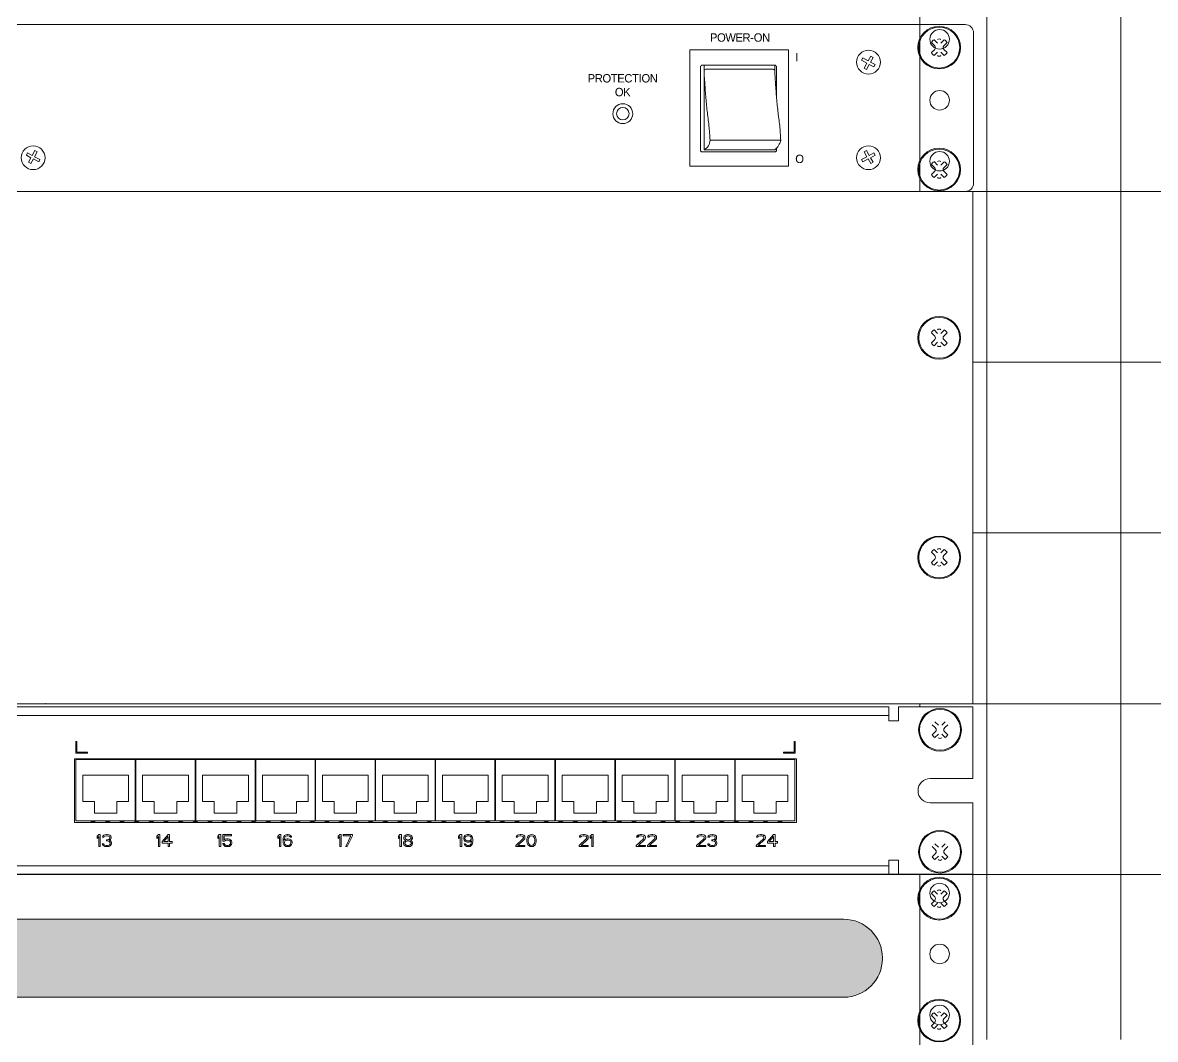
# Model space of a CAD drawing. Header units: millimetres. Extents: x -71336 to -33468, y -26189 to 22712.
# Drawn here: x -34303.7 to -34008.9, y -22745.9 to -22481.2 of the extents above; entities that cross this region are included whole.
import ezdxf

# ---------------------------------------------------------------- set-up
doc = ezdxf.new("R2010")
doc.units = ezdxf.units.MM
doc.set_wipeout_variables(frame=1)
doc.layers.add('SC - Equipment', color=7, linetype='Continuous', lineweight=13)
doc.layers.add('SC - Rack Layout - U-guides and centreline', color=5, linetype='Continuous', lineweight=13, plot=False)
doc.styles.add('ARIAL', font='arial.ttf')
doc.styles.get("Standard").update_dxf_attribs({"font": 'arial.ttf', "height": 35})

# ---------------------------------------------------------------- blocks, each defined once
blk = doc.blocks.new('*U256')
at = {"layer": 'SC - Rack Layout - U-guides and centreline', "ltscale": 5}
blk.add_lwpolyline([(-300, 0), (300, 0)], dxfattribs=at)
blk = doc.blocks.new('*U257')
at = {"layer": 'SC - Rack Layout - U-guides and centreline', "color": 0, "linetype": 'ByBlock', "lineweight": -2, "transparency": 16777216}
for p in [(0, 977.9), (0, 933.45), (0, 889), (0, 844.55), (0, 800.1)]:
    blk.add_blockref('*U256', p, dxfattribs=at)
blk = doc.blocks.new('*U270')
at = {"layer": 'SC - Equipment'}
for p, q in [((227.076, 1030.224), (227.076, 1074.674)), ((244.4623, 1030.224), (244.4623, 1074.674)), ((279.3873, 1074.674), (279.3873, 1030.224)), ((227.076, 985.774), (227.076, 1030.224)), ((244.4623, 985.774), (244.4623, 1030.224)), ((279.3873, 1030.224), (279.3873, 985.774)), ((227.076, 941.324), (227.076, 985.774)), ((244.4623, 941.324), (244.4623, 985.774)), ((279.3873, 985.774), (279.3873, 941.324)), ((227.076, 896.874), (227.076, 941.324)), ((244.4623, 896.874), (244.4623, 941.324)), ((279.3873, 941.324), (279.3873, 896.874)), ((227.076, 852.424), (227.076, 896.874)), ((244.4623, 852.424), (244.4623, 896.874)), ((279.3873, 896.874), (279.3873, 852.424)), ((227.076, 807.974), (227.076, 852.424)), ((244.4623, 807.974), (244.4623, 852.424)), ((279.3873, 852.424), (279.3873, 807.974)), ((227.076, 763.524), (227.076, 807.974))]:
    blk.add_line(p, q, dxfattribs=at)
for centre in [(232.21315, 1068.324), (232.21315, 1052.449), (232.21315, 1036.574), (232.21315, 1023.874), (232.21315, 1007.999), (232.21315, 992.124), (232.21315, 979.424), (232.21315, 963.549), (232.21315, 947.674), (232.21315, 934.974), (232.21315, 919.099), (232.21315, 903.224), (232.21315, 890.524), (232.21315, 874.649), (232.21315, 858.774), (232.21315, 846.074), (232.21315, 830.199), (232.21315, 814.324)]:
    blk.add_circle(centre, 2.54, dxfattribs=at)
at = {"ltscale": 5, "style": 'ARIAL', "flags": 1}
blk.add_attdef('UNITS', (470.5, 46), '', height=9.73997, dxfattribs=at)
blk = doc.blocks.new('1U SCREWS - RACK LAYOUT')
at = {"layer": 'SC - Equipment'}
for p, q in [((231.39, 38.56), (230.53, 39.42)), ((232.13, 39.27), (231.24, 40.16)), ((233.88, 40.13), (233.02, 39.27)), ((234.62, 39.42), (233.73, 38.56)), ((231.39, 37.64), (230.53, 36.78)), ((232.13, 36.93), (231.24, 36.04)), ((233.88, 36.07), (233.02, 36.93)), ((234.62, 36.78), (233.73, 37.64)), ((231.39, 6.81), (230.53, 7.67)), ((232.13, 7.52), (231.24, 8.41)), ((233.88, 8.38), (233.02, 7.52)), ((234.62, 7.67), (233.73, 6.81)), ((231.39, 5.89), (230.53, 5.03)), ((232.13, 5.18), (231.24, 4.29)), ((233.88, 4.32), (233.02, 5.18)), ((234.62, 5.03), (233.73, 5.89))]:
    blk.add_line(p, q, dxfattribs=at)
for centre, major_axis, start_param, end_param in [((232.56, 38.1), (5.56, 0), 0, 6.283185), ((232.56, 38.1), (5.33, 0), 0, 6.283185), ((232.56, 38.1), (2.44, 0), 2.143456, 2.563819), ((230.96, 38.1), (0.635, 0), 5.497788, 7.068584), ((232.56, 39.73), (0.635, 0), 0.785399, 2.356195), ((234.19, 38.1), (0.635, 0), 2.356195, 3.926991), ((232.56, 38.1), (2.44, 0), 0.57266, 0.993023), ((232.56, 38.1), (2.44, 0), 3.719366, 4.139729), ((232.56, 36.47), (0.635, 0), 3.926991, 5.497787), ((232.56, 38.1), (2.44, 0), 5.290163, 5.710525), ((232.56, 6.35), (5.56, 0), 0, 6.283185), ((232.56, 6.35), (5.33, 0), 0, 6.283185), ((232.56, 6.35), (2.44, 0), 2.143456, 2.563819), ((230.96, 6.35), (0.635, 0), 5.497788, 7.068584), ((232.56, 7.98), (0.635, 0), 0.785399, 2.356195), ((234.19, 6.35), (0.635, 0), 2.356195, 3.926991), ((232.56, 6.35), (2.44, 0), 0.57266, 0.993023), ((232.56, 6.35), (2.44, 0), 3.719366, 4.139729), ((232.56, 4.72), (0.635, 0), 3.926991, 5.497787), ((232.56, 6.35), (2.44, 0), 5.290163, 5.710525)]:
    blk.add_ellipse(centre, major_axis=major_axis, ratio=1, start_param=start_param, end_param=end_param, dxfattribs=at)
at = {"layer": 'SC - Equipment', "ltscale": 5}
blk.add_point((0, 0), dxfattribs=at)
blk = doc.blocks.new('Furman M10XE - RACK LAYOUT')
at = {"layer": 'SC - Equipment'}
for points in [[(-239.33, 43.46), (239.33, 43.46)], [(241.5, 41.28), (241.5, 2.17)], [(171.37, 32.88), (171.37, 32.41), (171.37, 31.83), (171.37, 31.45), (171.39, 30.97), (171.4, 30.49), (171.43, 30.01), (171.45, 29.53), (171.48, 29.06), (171.52, 28.58), (171.55, 28.1), (171.59, 27.62), (171.61, 27.31), (171.66, 26.67), (171.69, 26.19), (171.73, 25.71), (171.77, 25.23), (171.8, 24.76), (171.84, 24.32), (171.89, 23.8), (171.93, 23.33), (171.98, 22.85), (172.02, 22.37), (172.07, 21.9), (172.12, 21.42), (172.18, 20.94), (172.23, 20.47), (172.27, 20.16), (172.35, 19.52), (172.41, 19.04), (172.47, 18.57), (172.53, 18.09), (172.59, 17.62), (172.64, 17.14), (172.7, 16.54), (172.73, 16.19), (172.77, 15.71), (172.8, 15.23), (172.83, 14.76), (172.86, 14.28), (172.89, 13.8), (172.91, 13.32)], [(189.77, 32.88), (189.77, 32.41), (189.77, 31.83), (189.78, 31.45), (189.79, 30.97), (189.81, 30.49), (189.83, 30.01), (189.86, 29.53), (189.89, 29.06), (189.92, 28.58), (189.96, 28.1), (189.99, 27.62), (190.02, 27.31), (190.06, 26.67), (190.1, 26.19), (190.14, 25.71), (190.17, 25.23), (190.21, 24.76), (190.25, 24.32), (190.29, 23.8), (190.34, 23.33), (190.38, 22.85), (190.43, 22.37), (190.48, 21.9), (190.53, 21.42), (190.58, 20.94), (190.64, 20.47), (190.68, 20.16), (190.76, 19.52), (190.82, 19.04), (190.88, 18.57), (190.94, 18.09), (191, 17.62), (191.05, 17.14), (191.11, 16.54), (191.14, 16.19), (191.18, 15.71), (191.21, 15.23), (191.24, 14.76), (191.27, 14.28), (191.29, 13.8), (191.32, 13.32)], [(239.33, 0), (-239.33, 0)]]:
    blk.add_lwpolyline(points, dxfattribs=at)
at = {"layer": 'SC - Equipment', "flags": 128}
for points in [[(241.5, 41.28, 0.414214), (239.33, 43.46)], [(170.91, 32.88, 0.414214), (170.44, 32.41)], [(190.22, 32.41, 0.414214), (189.75, 32.88)], [(171.85, 31.83, 0.414214), (171.38, 31.36)], [(189.78, 31.36, 0.414214), (189.31, 31.83)], [(171.37, 10.88, 0.29654), (172.91, 13.32)], [(189.77, 10.88, 0.172818), (191.32, 13.32)], [(170.44, 10.78, 0.414214), (170.91, 10.31)], [(189.75, 10.31, 0.414214), (190.22, 10.78)], [(239.33, 0, 0.414214), (241.5, 2.17)]]:
    blk.add_lwpolyline(points, format="xyb", dxfattribs=at)
for points in [[(167.64, 6.61), (167.64, 36.84)], [(167.64, 36.84), (193.35, 36.84)], [(193.35, 36.84), (193.35, 6.61)], [(189.75, 32.88), (170.91, 32.88)], [(171.37, 10.88), (171.37, 32.88)], [(212.37, 34.15), (212.69, 34.76)], [(213.75, 33.4), (212.37, 34.15)], [(212.69, 34.76), (214.08, 34.01)], [(213.05, 32.11), (213.75, 33.4)], [(214.36, 33.07), (213.66, 31.78)], [(214.08, 34.01), (214.73, 35.2)], [(215.57, 32.42), (214.36, 33.07)], [(215.33, 34.87), (214.71, 33.67)], [(214.71, 33.67), (215.9, 33.02)], [(214.73, 35.2), (215.33, 34.87)], [(215.9, 33.02), (215.57, 32.42)], [(170.44, 32.41), (170.44, 10.78)], [(171.85, 31.83), (189.31, 31.83)], [(190.22, 24.64), (190.22, 32.41)], [(213.66, 31.78), (213.05, 32.11)], [(191.32, 13.32), (172.91, 13.32)], [(-5.01, 9.44), (-4.68, 10.05)], [(-3.82, 8.79), (-5.01, 9.44)], [(-4.68, 10.05), (-3.47, 9.39)], [(-3.47, 9.39), (-2.77, 10.69)], [(-2.16, 10.36), (-2.86, 9.06)], [(-2.86, 9.06), (-1.47, 8.31)], [(-2.77, 10.69), (-2.16, 10.36)], [(170.91, 10.31), (189.75, 10.31)], [(171.37, 10.88), (189.77, 10.88)], [(190.22, 10.78), (190.22, 11.29)], [(213.75, 9.06), (212.37, 8.31)], [(213.66, 10.69), (213.05, 10.36)], [(213.05, 10.36), (213.75, 9.06)], [(214.36, 9.39), (213.66, 10.69)], [(215.57, 10.05), (214.36, 9.39)], [(214.71, 8.79), (215.9, 9.44)], [(215.9, 9.44), (215.57, 10.05)], [(-4.44, 7.6), (-3.82, 8.79)], [(-3.83, 7.27), (-4.44, 7.6)], [(-3.19, 8.46), (-3.83, 7.27)], [(-1.8, 7.7), (-3.19, 8.46)], [(-1.47, 8.31), (-1.8, 7.7)], [(193.35, 6.61), (167.64, 6.61)], [(212.37, 8.31), (212.69, 7.7)], [(212.69, 7.7), (214.08, 8.46)], [(214.08, 8.46), (214.73, 7.27)], [(215.33, 7.6), (214.71, 8.79)], [(214.73, 7.27), (215.33, 7.6)]]:
    blk.add_lwpolyline(points, dxfattribs=at)
at = {"layer": 'SC - Equipment'}
for centre, radius in [((214.15, 33.67), 3.1), ((150.21, 20.25), 2.59), ((150.21, 20.25), 1.62), ((-3.26, 8.79), 3.1), ((214.15, 8.79), 3.1)]:
    blk.add_circle(centre, radius, dxfattribs=at)
blk.add_blockref('1U SCREWS - RACK LAYOUT', (0, -0.64), dxfattribs=at)
at = {"ltscale": 5, "style": 'ARIAL', "flags": 1}
for tag, p in [('WEIGHT', (272.65, 33.74)), ('WATTS', (272.65, 18.09)), ('BTU', (272.65, 2.44))]:
    blk.add_attdef(tag, p, '', height=9.74, dxfattribs=at)
at = {"layer": 'SC - Equipment', "char_height": 2.1816}
for s, insert, width, attachment_point in [('\\pxqc;{\\fVrinda|b0|i0|c0|p2;\\T0.95;POWER-ON}', (174.5, 41.17), 12.3489, 1), ('{\\fVrinda|b0|i0|c0|p2;\\T0.95;I}', (195.1, 36.09), 32.1113, 1), ('{\\fVrinda|b0|i0|c0|p2;\\T0.95;PROTECTION}', (150.15, 30.56), 12.5122, 2), ('{\\fVrinda|b0|i0|c0|p2;\\T0.95;OK}', (150.15, 26.97), 12.5122, 2), ('{\\fVrinda|b0|i0|c0|p2;\\T0.95;O}', (195.1, 7.37), 32.1113, 7)]:
    blk.add_mtext(s, dxfattribs=dict(at, insert=insert, width=width, attachment_point=attachment_point))
blk = doc.blocks.new('3U BLANK')
blk.add_wipeout([(-241.3, 133.35), (241.3, 133.35), (241.3, 0), (-241.3, 0)])
at = {"lineweight": 0}
for p, q in [((232.13, 96.42), (231.24, 97.31)), ((233.88, 97.28), (233.02, 96.42)), ((231.39, 95.71), (230.53, 96.57)), ((231.39, 94.79), (230.53, 93.93)), ((234.62, 96.57), (233.73, 95.71)), ((234.62, 93.93), (233.73, 94.79)), ((232.13, 94.08), (231.24, 93.19)), ((233.88, 93.22), (233.02, 94.08)), ((231.39, 38.56), (230.53, 39.42)), ((232.13, 39.27), (231.24, 40.16)), ((233.88, 40.13), (233.02, 39.27)), ((234.62, 39.42), (233.73, 38.56)), ((231.39, 37.64), (230.53, 36.78)), ((232.13, 36.93), (231.24, 36.04)), ((233.88, 36.07), (233.02, 36.93)), ((234.62, 36.78), (233.73, 37.64))]:
    blk.add_line(p, q, dxfattribs=at)
blk.add_polyline3d([(-241.3, 0, 0), (-241.3, 133.35, 0), (241.3, 133.35, 0), (241.3, 0, 0), (-241.3, 0, 0), (-241.3, 0, 0)], close=True, dxfattribs=at)
for centre, major_axis, start_param, end_param in [((232.56, 95.25), (5.56, 0), 0, 6.283185), ((232.56, 95.25), (5.33, 0), 0, 6.283185), ((232.56, 95.25), (2.44, 0), 2.143456, 2.563819), ((232.56, 96.88), (0.635, 0), 0.785399, 2.356195), ((232.56, 95.25), (2.44, 0), 0.57266, 0.993023), ((230.96, 95.25), (0.635, 0), 5.497788, 7.068584), ((234.19, 95.25), (0.635, 0), 2.356195, 3.926991), ((232.56, 95.25), (2.44, 0), 3.719366, 4.139729), ((232.56, 93.62), (0.635, 0), 3.926991, 5.497787), ((232.56, 95.25), (2.44, 0), 5.290163, 5.710525), ((232.56, 38.1), (5.56, 0), 0, 6.283185), ((232.56, 38.1), (5.33, 0), 0, 6.283185), ((232.56, 38.1), (2.44, 0), 2.143456, 2.563819), ((230.96, 38.1), (0.635, 0), 5.497788, 7.068584), ((232.56, 39.73), (0.635, 0), 0.785399, 2.356195), ((234.19, 38.1), (0.635, 0), 2.356195, 3.926991), ((232.56, 38.1), (2.44, 0), 0.57266, 0.993023), ((232.56, 38.1), (2.44, 0), 3.719366, 4.139729), ((232.56, 36.47), (0.635, 0), 3.926991, 5.497787), ((232.56, 38.1), (2.44, 0), 5.290163, 5.710525)]:
    blk.add_ellipse(centre, major_axis=major_axis, ratio=1, start_param=start_param, end_param=end_param, dxfattribs=at)
at = {"ltscale": 5}
blk.add_point((0, 0), dxfattribs=at)
blk = doc.blocks.new('*U283')
at = {"layer": 'SC - Equipment', "color": 0, "linetype": 'Continuous', "lineweight": 0}
blk.add_blockref('3U BLANK', (0, -133.35), dxfattribs=at)
blk = doc.blocks.new('A$C7AF64265')
at = {"lineweight": 0}
for p, q in [((-1.17, 0.46), (-2.03, 1.32)), ((-0.43, 1.17), (-1.32, 2.05)), ((1.32, 2.03), (0.46, 1.17)), ((2.05, 1.32), (1.17, 0.46)), ((-1.17, -0.46), (-2.03, -1.32)), ((-0.43, -1.17), (-1.32, -2.05)), ((1.32, -2.03), (0.46, -1.17)), ((2.05, -1.32), (1.17, -0.46))]:
    blk.add_line(p, q, dxfattribs=at)
for centre, major_axis, start_param, end_param in [((0, 0), (3.93, 3.93), 5.497787, 11.780972), ((0, 0), (3.76, 3.76), 5.497787, 11.780972), ((-1.6, 0), (-0.448, 0.448), 3.141593, 4.71239), ((1.62, 0), (0.448, 0.448), 1.570797, 3.141593), ((0, 0), (-1.72, 1.72), 1.363172, 1.783535), ((0, -1.62), (0.448, 0.448), 3.141593, 4.712389), ((0, 0), (1.72, 1.72), 4.504765, 4.925127)]:
    blk.add_ellipse(centre, major_axis=major_axis, ratio=1, start_param=start_param, end_param=end_param, dxfattribs=at)
blk = doc.blocks.new('PATCH PANEL - RJ45 24')
at = {"layer": 'SC - Equipment'}
for p, q in [((-219.44, 43.63), (219.44, 43.63)), ((-219.44, 41.35), (219.44, 41.35)), ((219.44, 43.63), (219.44, 39.96)), ((7.86, 34.63), (7.86, 31.58)), ((8.12, 34.63), (7.86, 34.63)), ((8.12, 31.84), (8.12, 34.63)), ((194.83, 34.63), (195.08, 34.63)), ((194.83, 31.84), (194.83, 34.63)), ((195.08, 34.63), (195.08, 31.58)), ((7.48, 30.06), (7.48, 13.57)), ((195.46, 30.06), (7.48, 30.06)), ((7.86, 31.58), (10.91, 31.58)), ((7.86, 13.95), (7.86, 30.06)), ((23.34, 29.93), (7.86, 29.93)), ((10.91, 31.84), (8.12, 31.84)), ((10.91, 31.58), (10.91, 31.84)), ((23.34, 30.06), (23.34, 13.95)), ((23.47, 13.95), (23.47, 30.06)), ((38.94, 29.93), (23.47, 29.93)), ((38.94, 30.06), (38.94, 13.95)), ((39.07, 13.95), (39.07, 30.06)), ((54.54, 29.93), (39.07, 29.93)), ((54.54, 30.06), (54.54, 13.95)), ((54.67, 13.95), (54.67, 30.06)), ((70.14, 29.93), (54.67, 29.93)), ((70.14, 30.06), (70.14, 13.95)), ((70.27, 13.95), (70.27, 30.06)), ((85.75, 29.93), (70.27, 29.93)), ((85.75, 30.06), (85.75, 13.95)), ((85.87, 13.95), (85.87, 30.06)), ((101.35, 29.93), (85.87, 29.93)), ((101.35, 30.06), (101.35, 13.95)), ((101.47, 13.95), (101.47, 30.06)), ((116.95, 29.93), (101.47, 29.93)), ((116.95, 30.06), (116.95, 13.95)), ((117.08, 13.95), (117.08, 30.06)), ((132.55, 29.93), (117.08, 29.93)), ((132.55, 30.06), (132.55, 13.95)), ((132.68, 13.95), (132.68, 30.06)), ((148.15, 29.93), (132.68, 29.93)), ((148.15, 30.06), (148.15, 13.95)), ((148.28, 13.95), (148.28, 30.06)), ((163.75, 29.93), (148.28, 29.93)), ((163.75, 30.06), (163.75, 13.95)), ((163.88, 13.95), (163.88, 30.06)), ((179.35, 29.93), (163.88, 29.93)), ((179.35, 30.06), (179.35, 13.95)), ((179.48, 13.95), (179.48, 30.06)), ((194.96, 29.93), (179.48, 29.93)), ((192.04, 31.84), (194.83, 31.84)), ((192.04, 31.58), (192.04, 31.84)), ((195.08, 31.58), (192.04, 31.58)), ((194.96, 30.06), (194.96, 13.95)), ((195.46, 13.57), (195.46, 30.06)), ((9.64, 25.88), (9.64, 19.03)), ((21.56, 25.88), (9.64, 25.88)), ((21.56, 19.03), (21.56, 25.88)), ((37.16, 25.88), (25.24, 25.88)), ((25.24, 25.88), (25.24, 19.03)), ((37.16, 19.03), (37.16, 25.88)), ((52.77, 25.88), (40.84, 25.88)), ((40.84, 25.88), (40.84, 19.03)), ((52.77, 19.03), (52.77, 25.88)), ((68.37, 25.88), (56.44, 25.88)), ((56.44, 25.88), (56.44, 19.03)), ((68.37, 19.03), (68.37, 25.88)), ((83.97, 25.88), (72.05, 25.88)), ((72.05, 25.88), (72.05, 19.03)), ((83.97, 19.03), (83.97, 25.88)), ((99.57, 25.88), (87.65, 25.88)), ((87.65, 25.88), (87.65, 19.03)), ((99.57, 19.03), (99.57, 25.88)), ((115.17, 25.88), (103.25, 25.88)), ((103.25, 25.88), (103.25, 19.03)), ((115.17, 19.03), (115.17, 25.88)), ((130.77, 25.88), (118.85, 25.88)), ((118.85, 25.88), (118.85, 19.03)), ((130.77, 19.03), (130.77, 25.88)), ((146.38, 25.88), (134.45, 25.88)), ((134.45, 25.88), (134.45, 19.03)), ((146.38, 19.03), (146.38, 25.88)), ((161.98, 25.88), (150.05, 25.88)), ((150.05, 25.88), (150.05, 19.03)), ((161.98, 19.03), (161.98, 25.88)), ((177.58, 25.88), (165.66, 25.88)), ((165.66, 25.88), (165.66, 19.03)), ((177.58, 19.03), (177.58, 25.88)), ((193.18, 25.88), (181.26, 25.88)), ((181.26, 25.88), (181.26, 19.03)), ((193.18, 19.03), (193.18, 25.88)), ((9.64, 19.03), (12.68, 19.03)), ((12.68, 19.03), (12.68, 15.98)), ((18.52, 19.03), (21.56, 19.03)), ((18.52, 15.98), (18.52, 19.03)), ((25.24, 19.03), (28.29, 19.03)), ((28.29, 19.03), (28.29, 15.98)), ((34.12, 19.03), (37.16, 19.03)), ((34.12, 15.98), (34.12, 19.03)), ((40.84, 19.03), (43.89, 19.03)), ((43.89, 19.03), (43.89, 15.98)), ((49.72, 19.03), (52.77, 19.03)), ((49.72, 15.98), (49.72, 19.03)), ((56.44, 19.03), (59.49, 19.03)), ((59.49, 19.03), (59.49, 15.98)), ((65.32, 19.03), (68.37, 19.03)), ((65.32, 15.98), (65.32, 19.03)), ((72.05, 19.03), (75.09, 19.03)), ((75.09, 19.03), (75.09, 15.98)), ((80.93, 19.03), (83.97, 19.03)), ((80.93, 15.98), (80.93, 19.03)), ((87.65, 19.03), (90.69, 19.03)), ((90.69, 19.03), (90.69, 15.98)), ((96.53, 19.03), (99.57, 19.03)), ((96.53, 15.98), (96.53, 19.03)), ((103.25, 19.03), (106.29, 19.03)), ((106.29, 19.03), (106.29, 15.98)), ((112.13, 19.03), (115.17, 19.03)), ((112.13, 15.98), (112.13, 19.03)), ((118.85, 19.03), (121.9, 19.03)), ((121.9, 19.03), (121.9, 15.98)), ((127.73, 19.03), (130.77, 19.03)), ((127.73, 15.98), (127.73, 19.03)), ((134.45, 19.03), (137.5, 19.03)), ((137.5, 19.03), (137.5, 15.98)), ((143.33, 19.03), (146.38, 19.03)), ((143.33, 15.98), (143.33, 19.03)), ((150.05, 19.03), (153.1, 19.03)), ((153.1, 19.03), (153.1, 15.98)), ((158.93, 19.03), (161.98, 19.03)), ((158.93, 15.98), (158.93, 19.03)), ((165.66, 19.03), (168.7, 19.03)), ((168.7, 19.03), (168.7, 15.98)), ((174.53, 19.03), (177.58, 19.03)), ((174.53, 15.98), (174.53, 19.03)), ((181.26, 19.03), (184.3, 19.03)), ((184.3, 19.03), (184.3, 15.98)), ((190.14, 19.03), (193.18, 19.03)), ((190.14, 15.98), (190.14, 19.03)), ((12.68, 15.98), (18.52, 15.98)), ((28.29, 15.98), (34.12, 15.98)), ((43.89, 15.98), (49.72, 15.98)), ((59.49, 15.98), (65.32, 15.98)), ((75.09, 15.98), (80.93, 15.98)), ((90.69, 15.98), (96.53, 15.98)), ((106.29, 15.98), (112.13, 15.98)), ((121.9, 15.98), (127.73, 15.98)), ((137.5, 15.98), (143.33, 15.98)), ((153.1, 15.98), (158.93, 15.98)), ((168.7, 15.98), (174.53, 15.98)), ((184.3, 15.98), (190.14, 15.98)), ((7.48, 13.57), (195.46, 13.57)), ((23.34, 13.95), (7.86, 13.95)), ((38.94, 13.95), (23.47, 13.95)), ((54.54, 13.95), (39.07, 13.95)), ((70.14, 13.95), (54.67, 13.95)), ((85.75, 13.95), (70.27, 13.95)), ((101.35, 13.95), (85.87, 13.95)), ((116.95, 13.95), (101.47, 13.95)), ((132.55, 13.95), (117.08, 13.95)), ((148.15, 13.95), (132.68, 13.95)), ((163.75, 13.95), (148.28, 13.95)), ((179.35, 13.95), (163.88, 13.95)), ((194.96, 13.95), (179.48, 13.95)), ((13.42, 9.94), (13.82, 10.41)), ((13.42, 9.4), (13.42, 9.94)), ((13.82, 9.87), (13.42, 9.4)), ((13.82, 10.41), (14.21, 10.41)), ((13.82, 7.24), (13.82, 9.87)), ((14.21, 10.41), (14.21, 7.24)), ((14.81, 9.67), (14.88, 9.94)), ((15.14, 9.67), (14.81, 9.67)), ((14.88, 9.94), (15.14, 10.21)), ((15.14, 10.21), (15.4, 10.35)), ((15.27, 9.87), (15.14, 9.67)), ((15.47, 10.01), (15.27, 9.87)), ((15.4, 10.35), (15.87, 10.41)), ((15.8, 10.08), (15.47, 10.01)), ((16.06, 10.08), (15.8, 10.08)), ((15.8, 9), (16.06, 9)), ((15.8, 8.73), (15.8, 9)), ((15.87, 10.41), (16, 10.41)), ((16, 10.41), (16.46, 10.35)), ((16.39, 10.01), (16.06, 10.08)), ((16.06, 9), (16.46, 9.13)), ((16.59, 9.87), (16.39, 10.01)), ((16.46, 10.35), (16.73, 10.21)), ((16.46, 9.13), (16.59, 9.27)), ((16.73, 9.67), (16.59, 9.87)), ((16.59, 9.27), (16.73, 9.54)), ((16.86, 9.06), (16.59, 8.86)), ((16.59, 8.86), (16.92, 8.73)), ((16.73, 10.21), (16.99, 9.94)), ((16.73, 9.54), (16.73, 9.67)), ((16.99, 9.27), (16.86, 9.06)), ((16.99, 9.94), (17.06, 9.67)), ((17.06, 9.54), (16.99, 9.27)), ((17.06, 9.67), (17.06, 9.54)), ((28.97, 9.94), (29.36, 10.41)), ((28.97, 9.4), (28.97, 9.94)), ((29.36, 9.87), (28.97, 9.4)), ((29.36, 10.41), (29.76, 10.41)), ((29.36, 7.24), (29.36, 9.87)), ((29.76, 10.41), (29.76, 7.24)), ((30.29, 8.59), (31.87, 10.41)), ((30.75, 8.59), (31.87, 9.87)), ((31.87, 10.41), (32.27, 10.41)), ((31.87, 9.87), (31.87, 8.59)), ((32.27, 10.41), (32.27, 8.59)), ((44.78, 9.94), (45.17, 10.41)), ((44.78, 9.4), (44.78, 9.94)), ((45.17, 9.87), (44.78, 9.4)), ((45.17, 10.41), (45.57, 10.41)), ((45.17, 7.24), (45.17, 9.87)), ((45.57, 10.41), (45.57, 7.24)), ((48.34, 10.41), (46.1, 10.41)), ((46.1, 10.41), (46.1, 8.66)), ((46.43, 10.08), (48.34, 10.08)), ((46.43, 9), (46.43, 10.08)), ((46.76, 9.2), (46.43, 9)), ((46.56, 8.66), (46.83, 8.86)), ((47.09, 9.27), (46.76, 9.2)), ((46.83, 8.86), (47.09, 8.93)), ((47.49, 9.27), (47.09, 9.27)), ((47.09, 8.93), (47.49, 8.93)), ((47.82, 9.2), (47.49, 9.27)), ((47.49, 8.93), (47.75, 8.86)), ((47.75, 8.86), (47.95, 8.73)), ((48.15, 9), (47.82, 9.2)), ((48.34, 8.73), (48.15, 9)), ((48.34, 10.08), (48.34, 10.41)), ((60.46, 9.94), (60.85, 10.41)), ((60.46, 9.4), (60.46, 9.94)), ((60.85, 9.87), (60.46, 9.4)), ((60.85, 10.41), (61.25, 10.41)), ((60.85, 7.24), (60.85, 9.87)), ((61.25, 10.41), (61.25, 7.24)), ((61.84, 9.54), (61.78, 9.06)), ((61.78, 9.06), (61.78, 8.59)), ((61.97, 9.87), (61.84, 9.54)), ((62.17, 10.14), (61.97, 9.87)), ((62.11, 9.06), (62.17, 9.47)), ((62.5, 9.2), (62.11, 8.93)), ((62.11, 8.93), (62.11, 9.06)), ((62.5, 10.35), (62.17, 10.14)), ((62.17, 9.47), (62.24, 9.67)), ((62.24, 9.67), (62.37, 9.87)), ((62.37, 9.87), (62.57, 10.01)), ((62.57, 8.86), (62.37, 8.73)), ((62.83, 10.41), (62.5, 10.35)), ((62.83, 9.27), (62.5, 9.2)), ((62.57, 10.01), (62.77, 10.08)), ((62.77, 8.93), (62.57, 8.86)), ((62.77, 10.08), (63.16, 10.08)), ((63.23, 8.93), (62.77, 8.93)), ((63.1, 10.41), (62.83, 10.41)), ((63.16, 9.27), (62.83, 9.27)), ((63.43, 10.35), (63.1, 10.41)), ((63.16, 10.08), (63.36, 10.01)), ((63.49, 9.2), (63.16, 9.27)), ((63.43, 8.86), (63.23, 8.93)), ((63.36, 10.01), (63.56, 9.87)), ((63.76, 10.14), (63.43, 10.35)), ((63.63, 8.73), (63.43, 8.86)), ((63.82, 9), (63.49, 9.2)), ((63.56, 9.87), (63.69, 9.67)), ((63.69, 9.67), (64.02, 9.67)), ((63.96, 9.87), (63.76, 10.14)), ((64.02, 8.79), (63.82, 9)), ((64.02, 9.67), (63.96, 9.87)), ((76.13, 9.94), (76.53, 10.41)), ((76.13, 9.4), (76.13, 9.94)), ((76.53, 9.87), (76.13, 9.4)), ((76.53, 10.41), (76.93, 10.41)), ((76.53, 7.24), (76.53, 9.87)), ((76.93, 10.41), (76.93, 7.24)), ((77.45, 10.41), (79.83, 10.41)), ((77.45, 10.08), (77.45, 10.41)), ((79.44, 10.08), (77.45, 10.08)), ((78.11, 7.24), (79.44, 10.08)), ((79.83, 10.08), (78.51, 7.24)), ((79.83, 10.41), (79.83, 10.08)), ((91.81, 9.94), (92.21, 10.41)), ((91.81, 9.4), (91.81, 9.94)), ((92.21, 9.87), (91.81, 9.4)), ((92.21, 10.41), (92.6, 10.41)), ((92.21, 7.24), (92.21, 9.87)), ((92.6, 10.41), (92.6, 7.24)), ((93.33, 9.94), (93.2, 9.6)), ((93.2, 9.6), (93.2, 9.4)), ((93.2, 9.4), (93.33, 9.13)), ((93.53, 10.14), (93.33, 9.94)), ((93.33, 9.13), (93.53, 8.93)), ((93.86, 10.35), (93.53, 10.14)), ((93.66, 9.81), (93.53, 9.6)), ((93.53, 9.6), (93.53, 9.47)), ((93.53, 9.47), (93.66, 9.27)), ((93.53, 8.93), (93.66, 8.86)), ((93.66, 8.86), (93.53, 8.79)), ((93.92, 10.01), (93.66, 9.81)), ((93.66, 9.27), (93.92, 9.06)), ((94.19, 10.41), (93.86, 10.35)), ((94.19, 10.08), (93.92, 10.01)), ((93.92, 9.06), (94.19, 9)), ((94.45, 10.41), (94.19, 10.41)), ((94.45, 10.08), (94.19, 10.08)), ((94.19, 9), (94.45, 9)), ((94.78, 10.35), (94.45, 10.41)), ((94.72, 10.01), (94.45, 10.08)), ((94.45, 9), (94.72, 9.06)), ((94.98, 9.81), (94.72, 10.01)), ((94.72, 9.06), (94.98, 9.27)), ((95.11, 10.14), (94.78, 10.35)), ((95.11, 9.6), (94.98, 9.81)), ((94.98, 9.27), (95.11, 9.47)), ((94.98, 8.86), (95.11, 8.93)), ((95.11, 8.79), (94.98, 8.86)), ((95.31, 9.94), (95.11, 10.14)), ((95.11, 9.47), (95.11, 9.6)), ((95.11, 8.93), (95.31, 9.13)), ((95.44, 9.6), (95.31, 9.94)), ((95.31, 9.13), (95.44, 9.4)), ((95.44, 9.4), (95.44, 9.6)), ((107.49, 9.94), (107.88, 10.41)), ((107.49, 9.4), (107.49, 9.94)), ((107.88, 9.87), (107.49, 9.4)), ((107.88, 10.41), (108.28, 10.41)), ((107.88, 7.24), (107.88, 9.87)), ((108.28, 10.41), (108.28, 7.24)), ((108.94, 9.87), (108.81, 9.54)), ((108.81, 9.54), (108.81, 9.27)), ((108.81, 9.27), (108.94, 8.93)), ((109.14, 10.14), (108.94, 9.87)), ((108.94, 8.93), (109.14, 8.66)), ((109.47, 10.35), (109.14, 10.14)), ((109.21, 9.67), (109.14, 9.47)), ((109.14, 9.47), (109.14, 9.33)), ((109.14, 9.33), (109.21, 9.13)), ((109.34, 9.87), (109.21, 9.67)), ((109.21, 9.13), (109.34, 8.93)), ((109.54, 10.01), (109.34, 9.87)), ((109.34, 8.93), (109.54, 8.79)), ((109.8, 10.41), (109.47, 10.35)), ((109.73, 10.08), (109.54, 10.01)), ((110.2, 10.08), (109.73, 10.08)), ((110.13, 10.41), (109.8, 10.41)), ((110.46, 10.35), (110.13, 10.41)), ((110.39, 10.01), (110.2, 10.08)), ((110.59, 9.87), (110.39, 10.01)), ((110.39, 8.79), (110.59, 8.93)), ((110.79, 10.14), (110.46, 10.35)), ((110.73, 9.67), (110.59, 9.87)), ((110.59, 8.93), (110.73, 9.13)), ((110.79, 9.47), (110.73, 9.67)), ((110.73, 9.13), (110.79, 9.33)), ((110.99, 9.87), (110.79, 10.14)), ((110.79, 9.33), (110.79, 9.47)), ((111.12, 9.54), (110.99, 9.87)), ((111.19, 9.06), (111.12, 9.54)), ((111.19, 8.59), (111.19, 9.06)), ((122.37, 7.58), (124.22, 9.27)), ((122.44, 9.67), (122.51, 9.94)), ((122.77, 9.67), (122.44, 9.67)), ((122.51, 9.94), (122.77, 10.21)), ((122.77, 10.21), (123.03, 10.35)), ((122.9, 9.87), (122.77, 9.67)), ((123.1, 10.01), (122.9, 9.87)), ((124.55, 9.06), (122.9, 7.58)), ((123.03, 10.35), (123.5, 10.41)), ((123.43, 10.08), (123.1, 10.01)), ((123.69, 10.08), (123.43, 10.08)), ((123.5, 10.41), (123.76, 10.41)), ((124.02, 10.01), (123.69, 10.08)), ((123.76, 10.41), (124.16, 10.35)), ((124.22, 9.87), (124.02, 10.01)), ((124.16, 10.35), (124.42, 10.21)), ((124.35, 9.67), (124.22, 9.87)), ((124.22, 9.27), (124.35, 9.54)), ((124.35, 9.54), (124.35, 9.67)), ((124.42, 10.21), (124.69, 9.94)), ((124.69, 9.27), (124.55, 9.06)), ((124.69, 9.94), (124.75, 9.67)), ((124.75, 9.54), (124.69, 9.27)), ((124.75, 9.67), (124.75, 9.54)), ((125.35, 9.47), (125.28, 9.13)), ((125.28, 9.13), (125.28, 8.52)), ((125.41, 9.67), (125.35, 9.47)), ((125.54, 9.94), (125.41, 9.67)), ((125.74, 10.14), (125.54, 9.94)), ((125.68, 9.47), (125.61, 9.06)), ((125.61, 9.06), (125.61, 8.59)), ((125.94, 9.87), (125.68, 9.47)), ((126.07, 10.35), (125.74, 10.14)), ((126.14, 10.01), (125.94, 9.87)), ((126.47, 10.41), (126.07, 10.35)), ((126.47, 10.08), (126.14, 10.01)), ((126.87, 10.35), (126.47, 10.41)), ((126.8, 10.01), (126.47, 10.08)), ((127, 9.87), (126.8, 10.01)), ((127.2, 10.14), (126.87, 10.35)), ((127.26, 9.47), (127, 9.87)), ((127.39, 9.94), (127.2, 10.14)), ((127.33, 9.06), (127.26, 9.47)), ((127.33, 8.59), (127.33, 9.06)), ((127.53, 9.67), (127.39, 9.94)), ((127.59, 9.47), (127.53, 9.67)), ((127.66, 9.13), (127.59, 9.47)), ((127.66, 8.52), (127.66, 9.13)), ((138.84, 7.58), (140.69, 9.27)), ((138.91, 9.67), (138.98, 9.94)), ((139.24, 9.67), (138.91, 9.67)), ((138.98, 9.94), (139.24, 10.21)), ((139.24, 10.21), (139.5, 10.35)), ((139.37, 9.87), (139.24, 9.67)), ((139.57, 10.01), (139.37, 9.87)), ((141.02, 9.06), (139.37, 7.58)), ((139.5, 10.35), (139.97, 10.41)), ((139.9, 10.08), (139.57, 10.01)), ((140.16, 10.08), (139.9, 10.08)), ((139.97, 10.41), (140.23, 10.41)), ((140.5, 10.01), (140.16, 10.08)), ((140.23, 10.41), (140.63, 10.35)), ((140.69, 9.87), (140.5, 10.01)), ((140.63, 10.35), (140.89, 10.21)), ((140.83, 9.67), (140.69, 9.87)), ((140.69, 9.27), (140.83, 9.54)), ((140.83, 9.54), (140.83, 9.67)), ((140.89, 10.21), (141.16, 9.94)), ((141.16, 9.27), (141.02, 9.06)), ((141.16, 9.94), (141.22, 9.67)), ((141.22, 9.54), (141.16, 9.27)), ((141.22, 9.67), (141.22, 9.54)), ((141.75, 9.94), (142.15, 10.41)), ((141.75, 9.4), (141.75, 9.94)), ((142.15, 9.87), (141.75, 9.4)), ((142.15, 10.41), (142.54, 10.41)), ((142.15, 7.24), (142.15, 9.87)), ((142.54, 10.41), (142.54, 7.24)), ((153.73, 7.58), (155.58, 9.27)), ((153.79, 9.67), (153.86, 9.94)), ((154.12, 9.67), (153.79, 9.67)), ((153.8, 9.69), (154.46, 10.36)), ((153.86, 9.94), (154.12, 10.21)), ((154.12, 10.21), (154.39, 10.35)), ((154.26, 9.87), (154.12, 9.67)), ((154.46, 10.01), (154.26, 9.87)), ((155.91, 9.06), (154.26, 7.58)), ((154.39, 10.35), (154.85, 10.41)), ((154.79, 10.08), (154.46, 10.01)), ((155.05, 10.08), (154.79, 10.08)), ((154.85, 10.41), (155.12, 10.41)), ((155.38, 10.01), (155.05, 10.08)), ((155.12, 10.41), (155.51, 10.35)), ((155.58, 9.87), (155.38, 10.01)), ((155.51, 10.35), (155.78, 10.21)), ((155.71, 9.67), (155.58, 9.87)), ((155.58, 9.27), (155.71, 9.54)), ((155.71, 9.54), (155.71, 9.67)), ((155.78, 10.21), (156.04, 9.94)), ((156.04, 9.27), (155.91, 9.06)), ((156.04, 9.94), (156.11, 9.67)), ((156.11, 9.54), (156.04, 9.27)), ((156.11, 9.67), (156.11, 9.54)), ((156.64, 7.58), (158.48, 9.27)), ((156.7, 9.67), (156.77, 9.94)), ((157.03, 9.67), (156.7, 9.67)), ((156.77, 9.94), (157.03, 10.21)), ((157.03, 10.21), (157.3, 10.35)), ((157.16, 9.87), (157.03, 9.67)), ((157.36, 10.01), (157.16, 9.87)), ((158.82, 9.06), (157.16, 7.58)), ((157.3, 10.35), (157.76, 10.41)), ((157.69, 10.08), (157.36, 10.01)), ((157.96, 10.08), (157.69, 10.08)), ((157.76, 10.41), (158.02, 10.41)), ((158.29, 10.01), (157.96, 10.08)), ((158.02, 10.41), (158.42, 10.35)), ((158.48, 9.87), (158.29, 10.01)), ((158.42, 10.35), (158.68, 10.21)), ((158.62, 9.67), (158.48, 9.87)), ((158.48, 9.27), (158.62, 9.54)), ((158.62, 9.54), (158.62, 9.67)), ((158.68, 10.21), (158.95, 9.94)), ((158.95, 9.27), (158.82, 9.06)), ((158.95, 9.94), (159.01, 9.67)), ((159.01, 9.54), (158.95, 9.27)), ((159.01, 9.67), (159.01, 9.54)), ((169.41, 7.58), (171.26, 9.27)), ((169.47, 9.67), (169.54, 9.94)), ((169.8, 9.67), (169.47, 9.67)), ((169.54, 9.94), (169.8, 10.21)), ((169.8, 10.21), (170.07, 10.35)), ((169.93, 9.87), (169.8, 9.67)), ((170.13, 10.01), (169.93, 9.87)), ((171.59, 9.06), (169.93, 7.58)), ((170.07, 10.35), (170.53, 10.41)), ((170.46, 10.08), (170.13, 10.01)), ((170.73, 10.08), (170.46, 10.08)), ((170.53, 10.41), (170.79, 10.41)), ((171.06, 10.01), (170.73, 10.08)), ((170.79, 10.41), (171.19, 10.35)), ((171.26, 9.87), (171.06, 10.01)), ((171.19, 10.35), (171.45, 10.21)), ((171.39, 9.67), (171.26, 9.87)), ((171.26, 9.27), (171.39, 9.54)), ((171.39, 9.54), (171.39, 9.67)), ((171.45, 10.21), (171.72, 9.94)), ((171.72, 9.27), (171.59, 9.06)), ((171.72, 9.94), (171.78, 9.67)), ((171.78, 9.54), (171.72, 9.27)), ((171.78, 9.67), (171.78, 9.54)), ((172.38, 9.67), (172.45, 9.94)), ((172.71, 9.67), (172.38, 9.67)), ((172.45, 9.94), (172.71, 10.21)), ((172.71, 10.21), (172.97, 10.35)), ((172.84, 9.87), (172.71, 9.67)), ((173.04, 10.01), (172.84, 9.87)), ((172.97, 10.35), (173.44, 10.41)), ((173.37, 10.08), (173.04, 10.01)), ((173.63, 10.08), (173.37, 10.08)), ((173.37, 9), (173.63, 9)), ((173.37, 8.73), (173.37, 9)), ((173.44, 10.41), (173.57, 10.41)), ((173.57, 10.41), (174.03, 10.35)), ((173.96, 10.01), (173.63, 10.08)), ((173.63, 9), (174.03, 9.13)), ((174.16, 9.87), (173.96, 10.01)), ((174.03, 10.35), (174.29, 10.21)), ((174.03, 9.13), (174.16, 9.27)), ((174.29, 9.67), (174.16, 9.87)), ((174.16, 9.27), (174.29, 9.54)), ((174.43, 9.06), (174.16, 8.86)), ((174.16, 8.86), (174.49, 8.73)), ((174.29, 10.21), (174.56, 9.94)), ((174.29, 9.54), (174.29, 9.67)), ((174.56, 9.27), (174.43, 9.06)), ((174.56, 9.94), (174.63, 9.67)), ((174.63, 9.54), (174.56, 9.27)), ((174.63, 9.67), (174.63, 9.54)), ((184.95, 7.58), (186.8, 9.27)), ((185.02, 9.67), (185.08, 9.94)), ((185.35, 9.67), (185.02, 9.67)), ((185.08, 9.94), (185.35, 10.21)), ((185.35, 10.21), (185.61, 10.35)), ((185.48, 9.87), (185.35, 9.67)), ((185.68, 10.01), (185.48, 9.87)), ((187.13, 9.06), (185.48, 7.58)), ((185.61, 10.35), (186.07, 10.41)), ((186.01, 10.08), (185.68, 10.01)), ((186.27, 10.08), (186.01, 10.08)), ((186.07, 10.41), (186.34, 10.41)), ((186.6, 10.01), (186.27, 10.08)), ((186.34, 10.41), (186.74, 10.35)), ((186.8, 9.87), (186.6, 10.01)), ((186.63, 9.99), (186.9, 10.26)), ((186.74, 10.35), (187, 10.21)), ((186.93, 9.67), (186.8, 9.87)), ((186.8, 9.27), (186.93, 9.54)), ((186.93, 9.54), (186.93, 9.67)), ((187, 10.21), (187.26, 9.94)), ((187.26, 9.27), (187.13, 9.06)), ((187.26, 9.94), (187.33, 9.67)), ((187.33, 9.54), (187.26, 9.27)), ((187.33, 9.67), (187.33, 9.54)), ((187.86, 8.59), (189.44, 10.41)), ((188.32, 8.59), (189.44, 9.87)), ((189.44, 10.41), (189.84, 10.41)), ((189.44, 9.87), (189.44, 8.59)), ((189.84, 10.41), (189.84, 8.59)), ((14.21, 7.24), (13.82, 7.24)), ((14.74, 7.98), (15.07, 7.98)), ((14.81, 7.78), (14.74, 7.98)), ((14.94, 7.58), (14.81, 7.78)), ((15.14, 7.45), (14.94, 7.58)), ((15.07, 7.98), (15.14, 7.85)), ((15.14, 7.85), (15.27, 7.71)), ((15.4, 7.31), (15.14, 7.45)), ((15.27, 7.71), (15.4, 7.65)), ((15.4, 7.65), (15.73, 7.58)), ((15.67, 7.24), (15.4, 7.31)), ((16.2, 7.24), (15.67, 7.24)), ((15.73, 7.58), (16.13, 7.58)), ((16.06, 8.73), (15.8, 8.73)), ((16.46, 8.66), (16.06, 8.73)), ((16.13, 7.58), (16.46, 7.65)), ((16.46, 7.31), (16.2, 7.24)), ((16.66, 8.52), (16.46, 8.66)), ((16.46, 7.65), (16.59, 7.71)), ((16.73, 7.45), (16.46, 7.31)), ((16.59, 7.71), (16.73, 7.85)), ((16.79, 8.25), (16.66, 8.52)), ((16.73, 7.85), (16.79, 7.98)), ((16.92, 7.58), (16.73, 7.45)), ((16.79, 7.98), (16.79, 8.25)), ((16.92, 8.73), (17.06, 8.52)), ((17.06, 7.78), (16.92, 7.58)), ((17.06, 8.52), (17.12, 8.25)), ((17.12, 7.98), (17.06, 7.78)), ((17.12, 8.25), (17.12, 7.98)), ((29.76, 7.24), (29.36, 7.24)), ((30.29, 8.19), (30.29, 8.59)), ((31.87, 8.19), (30.29, 8.19)), ((31.87, 8.59), (30.75, 8.59)), ((31.87, 7.24), (31.87, 8.19)), ((32.27, 7.24), (31.87, 7.24)), ((32.27, 8.59), (32.93, 8.59)), ((32.93, 8.19), (32.27, 8.19)), ((32.27, 8.19), (32.27, 7.24)), ((32.93, 8.59), (32.93, 8.19)), ((45.57, 7.24), (45.17, 7.24)), ((46.1, 8.66), (46.56, 8.66)), ((46.5, 8.05), (46.1, 8.05)), ((46.1, 8.05), (46.23, 7.78)), ((46.23, 7.78), (46.43, 7.51)), ((46.43, 7.51), (46.76, 7.31)), ((46.63, 7.78), (46.5, 8.05)), ((46.83, 7.65), (46.63, 7.78)), ((46.76, 7.31), (47.09, 7.24)), ((47.09, 7.58), (46.83, 7.65)), ((47.49, 7.58), (47.09, 7.58)), ((47.09, 7.24), (47.49, 7.24)), ((47.75, 7.65), (47.49, 7.58)), ((47.49, 7.24), (47.82, 7.31)), ((47.95, 7.78), (47.75, 7.65)), ((47.82, 7.31), (48.15, 7.51)), ((47.95, 8.73), (48.08, 8.52)), ((48.08, 7.98), (47.95, 7.78)), ((48.08, 8.52), (48.15, 8.32)), ((48.15, 8.19), (48.08, 7.98)), ((48.15, 8.32), (48.15, 8.19)), ((48.15, 7.51), (48.34, 7.78)), ((48.48, 8.39), (48.34, 8.73)), ((48.34, 7.78), (48.48, 8.12)), ((48.48, 8.12), (48.48, 8.39)), ((61.25, 7.24), (60.85, 7.24)), ((61.78, 8.59), (61.84, 8.12)), ((61.84, 8.12), (61.97, 7.78)), ((61.97, 7.78), (62.17, 7.51)), ((62.24, 8.59), (62.17, 8.39)), ((62.17, 8.39), (62.17, 8.19)), ((62.17, 8.19), (62.24, 7.98)), ((62.17, 7.51), (62.5, 7.31)), ((62.37, 8.73), (62.24, 8.59)), ((62.24, 7.98), (62.37, 7.78)), ((62.37, 7.78), (62.57, 7.65)), ((62.5, 7.31), (62.83, 7.24)), ((62.57, 7.65), (62.77, 7.58)), ((62.77, 7.58), (63.23, 7.58)), ((62.83, 7.24), (63.16, 7.24)), ((63.16, 7.24), (63.49, 7.31)), ((63.23, 7.58), (63.43, 7.65)), ((63.43, 7.65), (63.63, 7.78)), ((63.49, 7.31), (63.82, 7.51)), ((63.76, 8.59), (63.63, 8.73)), ((63.63, 7.78), (63.76, 7.98)), ((63.82, 8.39), (63.76, 8.59)), ((63.76, 7.98), (63.82, 8.19)), ((63.82, 8.19), (63.82, 8.39)), ((63.82, 7.51), (64.02, 7.78)), ((64.15, 8.46), (64.02, 8.79)), ((64.02, 7.78), (64.15, 8.12)), ((64.15, 8.12), (64.15, 8.46)), ((76.93, 7.24), (76.53, 7.24)), ((78.51, 7.24), (78.11, 7.24)), ((92.6, 7.24), (92.21, 7.24)), ((93.26, 8.59), (93.13, 8.25)), ((93.13, 8.25), (93.13, 8.05)), ((93.13, 8.05), (93.26, 7.71)), ((93.53, 8.79), (93.26, 8.59)), ((93.26, 7.71), (93.46, 7.51)), ((93.66, 8.52), (93.46, 8.25)), ((93.46, 8.25), (93.46, 8.05)), ((93.46, 8.05), (93.66, 7.78)), ((93.46, 7.51), (93.79, 7.31)), ((93.92, 8.66), (93.66, 8.52)), ((93.66, 7.78), (93.92, 7.65)), ((93.79, 7.31), (94.12, 7.24)), ((94.19, 8.73), (93.92, 8.66)), ((93.92, 7.65), (94.19, 7.58)), ((94.12, 7.24), (94.52, 7.24)), ((94.45, 8.73), (94.19, 8.73)), ((94.19, 7.58), (94.45, 7.58)), ((94.72, 8.66), (94.45, 8.73)), ((94.45, 7.58), (94.72, 7.65)), ((94.52, 7.24), (94.85, 7.31)), ((94.98, 8.52), (94.72, 8.66)), ((94.72, 7.65), (94.98, 7.78)), ((94.85, 7.31), (95.18, 7.51)), ((95.18, 8.25), (94.98, 8.52)), ((94.98, 7.78), (95.18, 8.05)), ((95.38, 8.59), (95.11, 8.79)), ((95.18, 8.05), (95.18, 8.25)), ((95.18, 7.51), (95.38, 7.71)), ((95.51, 8.25), (95.38, 8.59)), ((95.38, 7.71), (95.51, 8.05)), ((95.51, 8.05), (95.51, 8.25)), ((108.28, 7.24), (107.88, 7.24)), ((109.27, 7.98), (108.94, 7.98)), ((108.94, 7.98), (109.01, 7.78)), ((109.01, 7.78), (109.21, 7.51)), ((109.14, 8.66), (109.47, 8.46)), ((109.21, 7.51), (109.54, 7.31)), ((109.4, 7.78), (109.27, 7.98)), ((109.6, 7.65), (109.4, 7.78)), ((109.47, 8.46), (109.8, 8.39)), ((109.54, 8.79), (109.73, 8.73)), ((109.54, 7.31), (109.87, 7.24)), ((109.8, 7.58), (109.6, 7.65)), ((109.73, 8.73), (110.2, 8.73)), ((109.8, 8.39), (110.13, 8.39)), ((110.2, 7.58), (109.8, 7.58)), ((109.87, 7.24), (110.13, 7.24)), ((110.13, 8.39), (110.46, 8.46)), ((110.13, 7.24), (110.46, 7.31)), ((110.2, 8.73), (110.39, 8.79)), ((110.39, 7.65), (110.2, 7.58)), ((110.59, 7.78), (110.39, 7.65)), ((110.46, 8.46), (110.86, 8.73)), ((110.46, 7.31), (110.79, 7.51)), ((110.73, 7.98), (110.59, 7.78)), ((110.79, 8.19), (110.73, 7.98)), ((110.86, 8.59), (110.79, 8.19)), ((110.79, 7.51), (110.99, 7.78)), ((110.86, 8.73), (110.86, 8.59)), ((110.99, 7.78), (111.12, 8.12)), ((111.12, 8.12), (111.19, 8.59)), ((122.37, 7.24), (122.37, 7.58)), ((124.75, 7.24), (122.37, 7.24)), ((122.9, 7.58), (124.75, 7.58)), ((124.75, 7.58), (124.75, 7.24)), ((125.28, 8.52), (125.35, 8.19)), ((125.35, 8.19), (125.41, 7.98)), ((125.41, 7.98), (125.54, 7.71)), ((125.54, 7.71), (125.74, 7.51)), ((125.61, 8.59), (125.68, 8.19)), ((125.68, 8.19), (125.94, 7.78)), ((125.74, 7.51), (126.07, 7.31)), ((125.94, 7.78), (126.14, 7.65)), ((126.07, 7.31), (126.47, 7.24)), ((126.14, 7.65), (126.47, 7.58)), ((126.47, 7.58), (126.8, 7.65)), ((126.47, 7.24), (126.87, 7.31)), ((126.8, 7.65), (127, 7.78)), ((126.87, 7.31), (127.2, 7.51)), ((127, 7.78), (127.26, 8.19)), ((127.2, 7.51), (127.39, 7.71)), ((127.26, 8.19), (127.33, 8.59)), ((127.39, 7.71), (127.53, 7.98)), ((127.53, 7.98), (127.59, 8.19)), ((127.59, 8.19), (127.66, 8.52)), ((138.84, 7.24), (138.84, 7.58)), ((141.22, 7.24), (138.84, 7.24)), ((139.37, 7.58), (141.22, 7.58)), ((141.22, 7.58), (141.22, 7.24)), ((142.54, 7.24), (142.15, 7.24)), ((153.73, 7.24), (153.73, 7.58)), ((156.11, 7.24), (153.73, 7.24)), ((154.26, 7.58), (156.11, 7.58)), ((156.11, 7.58), (156.11, 7.24)), ((156.64, 7.24), (156.64, 7.58)), ((159.01, 7.24), (156.64, 7.24)), ((157.16, 7.58), (159.01, 7.58)), ((159.01, 7.58), (159.01, 7.24)), ((169.41, 7.24), (169.41, 7.58)), ((171.78, 7.24), (169.41, 7.24)), ((169.93, 7.58), (171.78, 7.58)), ((171.78, 7.58), (171.78, 7.24)), ((172.31, 7.98), (172.64, 7.98)), ((172.38, 7.78), (172.31, 7.98)), ((172.51, 7.58), (172.38, 7.78)), ((172.71, 7.45), (172.51, 7.58)), ((172.64, 7.98), (172.71, 7.85)), ((172.71, 7.85), (172.84, 7.71)), ((172.97, 7.31), (172.71, 7.45)), ((172.84, 7.71), (172.97, 7.65)), ((172.97, 7.65), (173.3, 7.58)), ((173.24, 7.24), (172.97, 7.31)), ((173.77, 7.24), (173.24, 7.24)), ((173.3, 7.58), (173.7, 7.58)), ((173.63, 8.73), (173.37, 8.73)), ((174.03, 8.66), (173.63, 8.73)), ((173.7, 7.58), (174.03, 7.65)), ((174.03, 7.31), (173.77, 7.24)), ((174.23, 8.52), (174.03, 8.66)), ((174.03, 7.65), (174.16, 7.71)), ((174.29, 7.45), (174.03, 7.31)), ((174.16, 7.71), (174.29, 7.85)), ((174.36, 8.25), (174.23, 8.52)), ((174.29, 7.85), (174.36, 7.98)), ((174.49, 7.58), (174.29, 7.45)), ((174.36, 7.98), (174.36, 8.25)), ((174.49, 8.73), (174.63, 8.52)), ((174.63, 7.78), (174.49, 7.58)), ((174.63, 8.52), (174.69, 8.25)), ((174.69, 7.98), (174.63, 7.78)), ((174.69, 8.25), (174.69, 7.98)), ((184.95, 7.24), (184.95, 7.58)), ((187.33, 7.24), (184.95, 7.24)), ((185.48, 7.58), (187.33, 7.58)), ((187.33, 7.58), (187.33, 7.24)), ((187.86, 8.19), (187.86, 8.59)), ((189.44, 8.19), (187.86, 8.19)), ((189.44, 8.59), (188.32, 8.59)), ((189.44, 7.24), (189.44, 8.19)), ((189.84, 7.24), (189.44, 7.24)), ((189.84, 8.59), (190.5, 8.59)), ((190.5, 8.19), (189.84, 8.19)), ((189.84, 8.19), (189.84, 7.24)), ((190.5, 8.59), (190.5, 8.19)), ((219.44, 3.68), (219.44, 0)), ((-219.44, 2.28), (219.44, 2.28)), ((-219.44, 0), (219.44, 0))]:
    blk.add_line(p, q, dxfattribs=at)
for centre in [(12.3, 13.06), (16.11, 13.06), (19.91, 13.06), (23.72, 13.06), (27.52, 13.06), (31.33, 13.06), (35.14, 13.06), (38.94, 13.06), (42.75, 13.06), (46.55, 13.06), (50.36, 13.06), (54.16, 13.06), (57.97, 13.06), (61.77, 13.06), (65.58, 13.06), (69.38, 13.06), (73.19, 13.06), (76.99, 13.06), (80.8, 13.06), (84.6, 13.06), (88.41, 13.06), (92.21, 13.06), (96.02, 13.06), (99.82, 13.06), (103.63, 13.06), (107.44, 13.06), (111.24, 13.06), (115.05, 13.06), (118.85, 13.06), (122.66, 13.06), (126.46, 13.06), (130.27, 13.06), (134.07, 13.06), (137.88, 13.06), (141.68, 13.06), (145.49, 13.06), (149.29, 13.06), (153.1, 13.06), (156.9, 13.06), (160.71, 13.06), (164.51, 13.06), (168.32, 13.06), (172.12, 13.06), (175.93, 13.06), (179.74, 13.06), (183.54, 13.06), (187.35, 13.06), (191.15, 13.06)]:
    blk.add_arc(centre, 0.761, 42.9176, 137.0824, dxfattribs=at)
blk.add_wipeout([(221.97, 43.63), (221.97, 0), (241.3, 0), (241.3, 43.63)])
for p, q in [((221.97, 43.63), (241.3, 43.63)), ((221.97, 39.96), (221.97, 43.63)), ((241.3, 43.63), (241.3, 24.99)), ((219.44, 39.96), (221.97, 39.96)), ((241.3, 24.99), (230.22, 24.99)), ((241.3, 18.65), (230.22, 18.65)), ((241.3, 18.65), (241.3, 0)), ((221.97, 3.68), (219.44, 3.68)), ((221.97, 0), (221.97, 3.68)), ((241.3, 0), (221.97, 0))]:
    blk.add_line(p, q, dxfattribs=at)
blk.add_arc((230.22, 21.82), 3.17, 90, 270, dxfattribs=at)
for p in [(232.77, 37.67), (232.77, 5.92)]:
    blk.add_blockref('A$C7AF64265', p, dxfattribs=at)
blk = doc.blocks.new('1U BRUSH PLATE - RACK LAYOUT')
at = {"ltscale": 5}
h = blk.add_hatch(dxfattribs=at)
h.set_pattern_fill('BRASS', color=256, scale=0.37, angle=90)
h.set_pattern_definition([(90, (-0.3157, 0), (-2.3495, 1e-16), []), (90, (-1.4904, 7e-17), (-2.3495, 1e-16), [1.17475, -0.587375])])
edge = h.paths.add_edge_path()
edge.add_line((-207.76, 32.77), (207.76, 32.77))
edge.add_arc((207.76, 22.77), 10, 0, 90, ccw=False)
edge.add_line((217.76, 22.77), (217.76, 22.5))
edge.add_arc((207.76, 22.5), 10, -90, 0, ccw=False)
edge.add_line((207.76, 12.5), (-207.76, 12.5))
edge.add_arc((-207.76, 22.5), 10, 180, 270, ccw=False)
edge.add_line((-217.76, 22.5), (-217.76, 22.77))
edge.add_arc((-207.76, 22.77), 10, 90, 180, ccw=False)
blk.add_lwpolyline([(-207.76, 32.77), (207.76, 32.77, -0.414214), (217.76, 22.77), (217.76, 22.5, -0.414214), (207.76, 12.5), (-207.76, 12.5, -0.414214), (-217.76, 22.5), (-217.76, 22.77, -0.414214)], format="xyb", close=True, dxfattribs=at)
at = {"layer": 'SC - Equipment'}
for p, q in [((-241.3, 44.5), (241.3, 44.5)), ((241.3, 44.5), (241.3, 0.05)), ((231.39, 38.61), (230.53, 39.47)), ((232.13, 39.32), (231.24, 40.21)), ((233.88, 40.18), (233.02, 39.32)), ((234.62, 39.47), (233.73, 38.61)), ((231.39, 37.69), (230.53, 36.83)), ((232.13, 36.98), (231.24, 36.09)), ((233.88, 36.12), (233.02, 36.98)), ((234.62, 36.83), (233.73, 37.69)), ((231.39, 6.86), (230.53, 7.72)), ((231.39, 5.94), (230.53, 5.08)), ((232.13, 7.57), (231.24, 8.46)), ((233.88, 8.43), (233.02, 7.57)), ((234.62, 7.72), (233.73, 6.86)), ((234.62, 5.08), (233.73, 5.94)), ((232.13, 5.23), (231.24, 4.34)), ((233.88, 4.37), (233.02, 5.23))]:
    blk.add_line(p, q, dxfattribs=at)
for centre, major_axis, start_param, end_param in [((232.56, 38.15), (5.56, 0), 0, 6.283185), ((232.56, 38.15), (5.33, 0), 0, 6.283185), ((232.56, 38.15), (2.44, 0), 2.143456, 2.563819), ((230.96, 38.15), (0.635, 0), 5.497788, 7.068584), ((232.56, 39.78), (0.635, 0), 0.785399, 2.356195), ((234.19, 38.15), (0.635, 0), 2.356195, 3.926991), ((232.56, 38.15), (2.44, 0), 0.57266, 0.993023), ((232.56, 38.15), (2.44, 0), 3.719366, 4.139729), ((232.56, 36.52), (0.635, 0), 3.926991, 5.497787), ((232.56, 38.15), (2.44, 0), 5.290163, 5.710525), ((232.56, 6.4), (5.56, 0), 0, 6.283185), ((232.56, 6.4), (5.33, 0), 0, 6.283185), ((232.56, 6.4), (2.44, 0), 2.143456, 2.563819), ((230.96, 6.4), (0.635, 0), 5.497788, 7.068584), ((232.56, 8.03), (0.635, 0), 0.785399, 2.356195), ((234.19, 6.4), (0.635, 0), 2.356195, 3.926991), ((232.56, 6.4), (2.44, 0), 0.57266, 0.993023), ((232.56, 6.4), (2.44, 0), 3.719366, 4.139729), ((232.56, 4.77), (0.635, 0), 3.926991, 5.497787), ((232.56, 6.4), (2.44, 0), 5.290163, 5.710525)]:
    blk.add_ellipse(centre, major_axis=major_axis, ratio=1, start_param=start_param, end_param=end_param, dxfattribs=at)

msp = doc.modelspace()

# ---------------------------------------------------------------- block references
at = {"layer": 'SC - Equipment'}
for name, p in [('*U270', (-34297.305, -23553.84)), ('Furman M10XE - RACK LAYOUT', (-34297.756, -22525.14))]:
    msp.add_blockref(name, p, dxfattribs=at)
at = {"layer": 'SC - Rack Layout - U-guides and centreline'}
msp.add_blockref('*U257', (-34297.756, -23503.04), dxfattribs=at)

# ---------------------------------------------------------------- next in the draw order: block references
at = {"layer": 'SC - Equipment'}
msp.add_blockref('*U283', (-34297.756, -22525.14), dxfattribs=at)

# ---------------------------------------------------------------- next in the draw order: block references
at = {"layer": 'SC - Equipment', "color": 1}
msp.add_blockref('PATCH PANEL - RJ45 24', (-34297.756, -22702.94), dxfattribs=at)

# ---------------------------------------------------------------- next in the draw order: block references
at = {"layer": 'SC - Equipment', "ltscale": 5}
msp.add_blockref('1U BRUSH PLATE - RACK LAYOUT', (-34297.756, -22747.39), dxfattribs=at)

doc.saveas('drawing.dxf')
